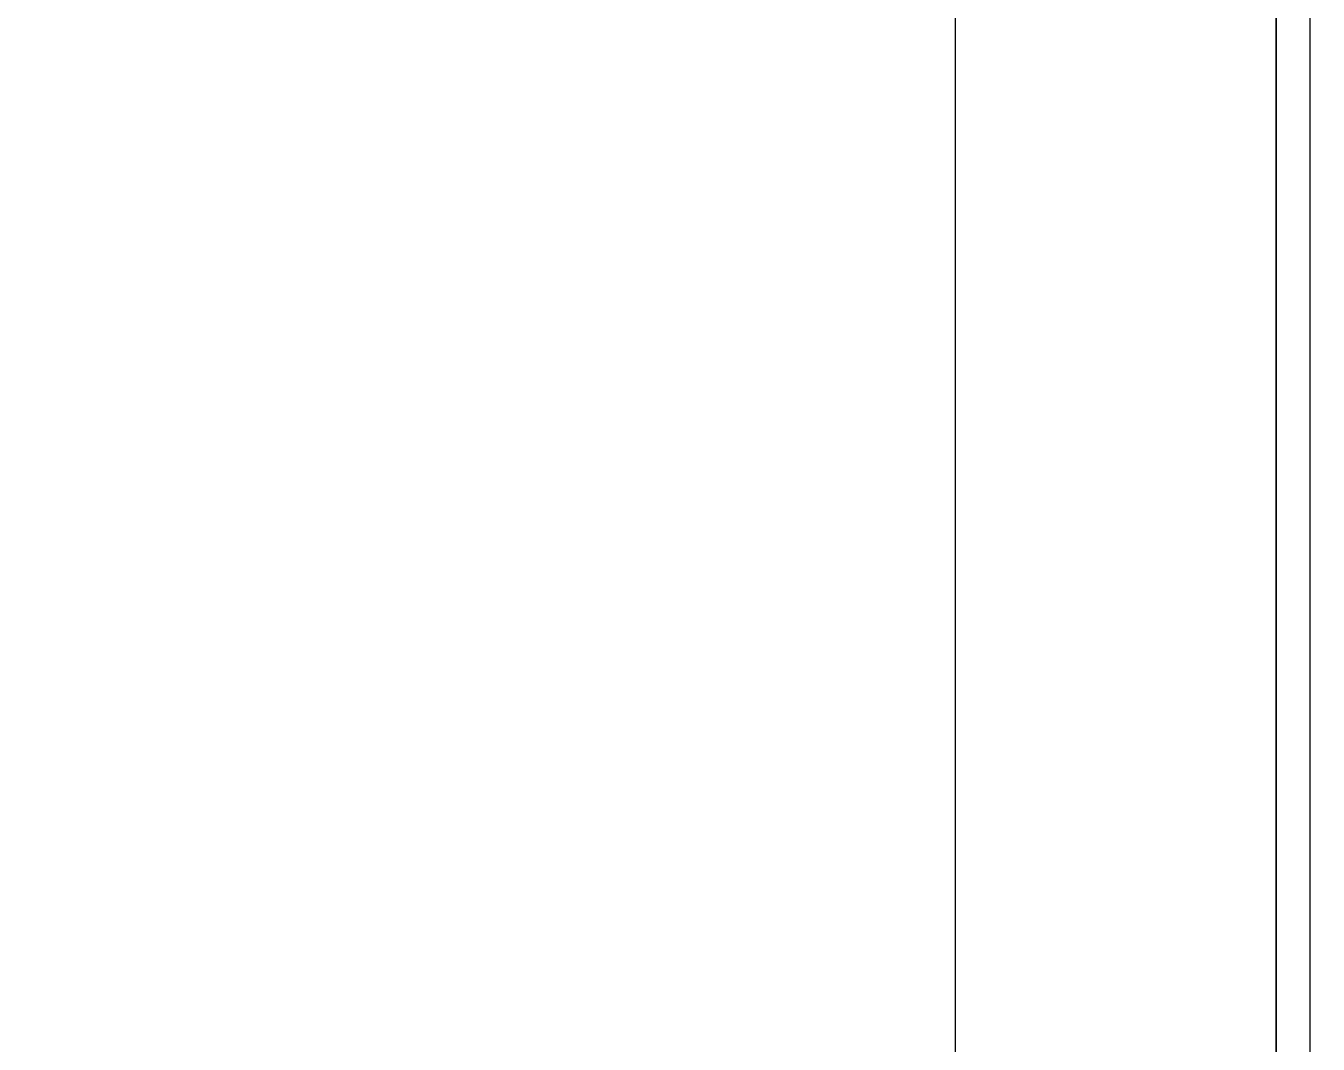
# Model space of a CAD drawing. Header units: millimetres. Extents: x -343543 to 400519, y -115663 to 104219.
# Drawn here: x -145888.7 to -145505.6, y 5139.5 to 5441.5 of the extents above; entities that cross this region are included whole.
import ezdxf

# ---------------------------------------------------------------- set-up
doc = ezdxf.new("R2010")
doc.units = ezdxf.units.MM
doc.layers.add('A-SYMBOLS', color=10, linetype='Continuous', lineweight=13)
doc.layers.add('XREF MAT BANG TUONG XAY$0$01.Xref _MB T1$0$A-TEXT', color=8, linetype='Continuous', lineweight=25)
doc.layers.add('XREF MAT BANG TUONG XAY$0$A-FNSH', color=8, linetype='Continuous')
doc.layers.add('XREF MAT BANG TUONG XAY$0$A-FURN', color=8, linetype='Continuous')

# ---------------------------------------------------------------- blocks, each defined once
blk = doc.blocks.new('XREF MAT BANG TUONG XAY$0$01.Xref _MB T1$0$Phong tam')
at = {"layer": 'XREF MAT BANG TUONG XAY$0$A-FURN', "color": 8, "elevation": 0}
blk.add_lwpolyline([(-4325, 6965), (-4420.01, 6965), (-4420.01, 1480), (-4325, 1480)], close=True, dxfattribs=at)
blk = doc.blocks.new('01.Xref _MB T1')
at = {"layer": 'XREF MAT BANG TUONG XAY$0$A-FNSH', "color": 8}
for points in [[(40015.00146, 10225.00021), (38110.00023, 10225.00021), (38110.00023, 10824.86981), (37850.00024, 10825.00868), (37849.99991, 10225.00011), (36720.00083, 10225.00011), (36720.02483, 10825.03045), (36460.00023, 10824.96241), (36460.00008, 10224.99984), (34525.0013, 10224.99984), (34525.0013, 9964.99997), (35815.01181, 9965.00167), (35815.01905, 4479.99998), (34270.0013, 4479.99998)], [(40015.00146, 10215.00021), (38100.00023, 10215.00021), (38100.00023, 10814.87515), (37860.00023, 10815.00334), (37859.99991, 10215.00011), (36710.00043, 10215.00011), (36710.02443, 10815.02783), (36470.00023, 10814.96502), (36470.00008, 10214.99984), (34535.0013, 10214.99984), (34535.0013, 9974.99999), (35825.01179, 9975.00168), (35825.01906, 4469.99998), (34280.0013, 4469.99998)]]:
    blk.add_lwpolyline(points, dxfattribs=at)
at = {"layer": 'XREF MAT BANG TUONG XAY$0$01.Xref _MB T1$0$A-TEXT', "color": 8, "xscale": -1}
blk.add_blockref('XREF MAT BANG TUONG XAY$0$01.Xref _MB T1$0$Phong tam', (31395.0001, 2999.99999), dxfattribs=at)

msp = doc.modelspace()

# ---------------------------------------------------------------- block references
at = {"layer": 'A-SYMBOLS'}
msp.add_blockref('01.Xref _MB T1', (-181333.08, 0), dxfattribs=at)

doc.saveas('drawing.dxf')
